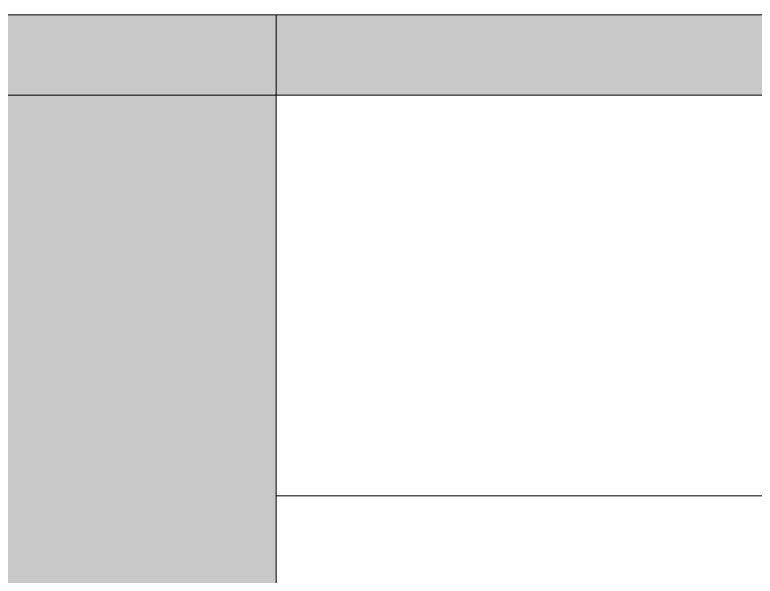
# Model space of a CAD drawing. Header units: millimetres. Extents: x -213 to 151, y -74 to 135.
# Drawn here: x 94.54 to 95.464, y -41.047 to -40.347 of the extents above; entities that cross this region are included whole.
import ezdxf

# ---------------------------------------------------------------- set-up
doc = ezdxf.new("R2010")
doc.units = ezdxf.units.MM
doc.header["$LTSCALE"] = 15

msp = doc.modelspace()

# ---------------------------------------------------------------- hatches: boundary and pattern name
at = {"linetype": 'Continuous', "lineweight": 13}
h = msp.add_hatch(color=256, dxfattribs=at)
h.dxf.hatch_style = 1
h.paths.add_polyline_path([(69.26632, -40.34729), (69.26632, -40.44729), (100.86632, -40.44729), (100.86632, -40.54729), (100.86632, -40.34729)])
h = msp.add_hatch(color=256, dxfattribs=at)
h.dxf.hatch_style = 1
h.paths.add_polyline_path([(94.26632, -41.14729), (94.86632, -41.14729), (94.86632, -40.34729), (94.26632, -40.34729)])

# ---------------------------------------------------------------- linework, layer by layer
for points in [[(69.26632, -40.34729), (100.86632, -40.34729)], [(100.86632, -40.44729), (69.26632, -40.44729)], [(94.86632, -40.94729), (100.26632, -40.94729)]]:
    msp.add_lwpolyline(points, dxfattribs=at)
msp.add_lwpolyline([(94.26632, -41.14729), (94.86632, -41.14729), (94.86632, -40.34729), (94.26632, -40.34729)], close=True, dxfattribs=at)

doc.saveas('drawing.dxf')
